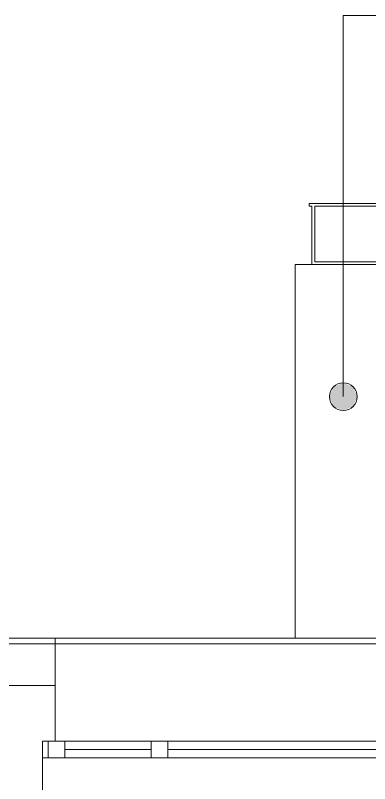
# Model space of a CAD drawing. Header units: millimetres. Extents: x -546 to 1681, y -650 to 1730.
# Drawn here: x 623.95 to 636.7, y 490.91 to 518.52 of the extents above; entities that cross this region are included whole.
import ezdxf

# ---------------------------------------------------------------- set-up
doc = ezdxf.new("R2010")
doc.units = ezdxf.units.MM

msp = doc.modelspace()

# ---------------------------------------------------------------- hatches: boundary and pattern name
h = msp.add_hatch(color=7)
h.dxf.hatch_style = 2
h.paths.add_polyline_path([(636.251, 504.815), (636.105, 504.461), (635.751, 504.315), (635.398, 504.461), (635.251, 504.815), (635.398, 505.169), (635.751, 505.315), (636.105, 505.169)])

# ---------------------------------------------------------------- linework, layer by layer
at = {"color": 7, "lineweight": 0}
for points in [[(635.751, 518.516), (643.138, 518.516)], [(635.751, 504.815), (635.751, 518.516)], [(634.521, 511.758), (685.571, 511.758)], [(634.521, 511.658), (634.521, 511.758)], [(634.621, 511.658), (634.521, 511.658)], [(634.621, 509.558), (634.621, 511.658)], [(634.721, 511.658), (634.721, 509.658)], [(685.471, 511.658), (634.721, 511.658)], [(634.721, 509.658), (661.421, 509.658)], [(634.021, 509.558), (634.021, 496.135)], [(634.621, 509.558), (634.021, 509.558)], [(642.964, 509.558), (634.621, 509.558)], [(612.491, 496.135), (625.381, 496.135)], [(625.381, 496.135), (641.581, 496.135)], [(625.381, 494.435), (625.381, 496.135)], [(612.292, 495.935), (625.381, 495.935)], [(641.581, 495.935), (625.381, 495.935)], [(610.796, 494.435), (625.381, 494.435)], [(625.381, 494.435), (625.381, 492.435)], [(624.931, 491.835), (624.931, 492.435)], [(624.931, 492.435), (625.731, 492.435)], [(624.931, 492.435), (624.931, 491.835)], [(625.731, 492.435), (624.931, 492.435)], [(625.131, 491.835), (625.131, 492.435)], [(625.731, 492.435), (625.731, 491.835)], [(625.731, 492.435), (628.831, 492.435)], [(628.831, 491.835), (628.831, 492.435)], [(628.831, 492.435), (629.431, 492.435)], [(629.431, 492.435), (628.831, 492.435)], [(629.431, 492.435), (629.431, 491.835)], [(629.431, 492.435), (637.531, 492.435)], [(625.731, 492.135), (628.831, 492.135)], [(629.431, 492.135), (637.531, 492.135)], [(624.931, 489.335), (624.931, 491.835)], [(625.731, 491.835), (624.931, 491.835)], [(624.931, 491.835), (625.731, 491.835)], [(628.831, 491.835), (625.731, 491.835)], [(629.431, 491.835), (628.831, 491.835)], [(628.831, 491.835), (629.431, 491.835)], [(637.531, 491.835), (629.431, 491.835)]]:
    msp.add_lwpolyline(points, dxfattribs=at)
msp.add_circle((635.751, 504.815), 0.5, dxfattribs=at)

doc.saveas('drawing.dxf')
